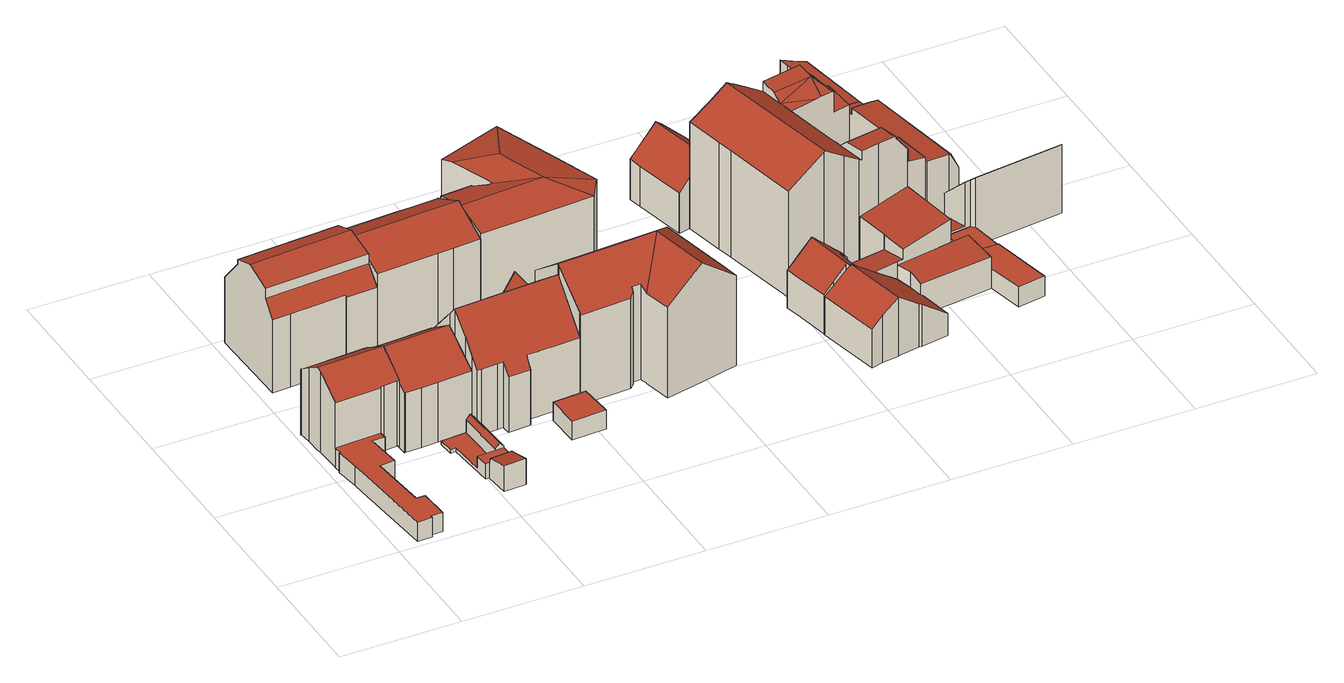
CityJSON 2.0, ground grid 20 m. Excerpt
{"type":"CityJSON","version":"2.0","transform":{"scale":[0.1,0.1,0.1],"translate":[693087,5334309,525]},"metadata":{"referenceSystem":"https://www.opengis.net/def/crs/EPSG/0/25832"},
"CityObjects":{
"building1":{"type":"Building","attributes":{"Gemeindeschluessel":"09162000","HoeheDach":"540.730","HoeheGrund":"525.990","Methode":"2000","NiedrigsteTraufeDesGebaeudes":"529.434","Geometrietyp2DReferenz":"3000","function":"31001_9998","roofType":"3100","measuredHeight":14.74,"storeysAboveGround":3},"geometry":[{"type":"MultiSurface","lod":"2","boundaries":[[[0,1,2,3]],[[4,5,6,7,8,9,10]],[[11,12,13,14,15,2,1,16,17,18]],[[19,20,21,4,10,22,23,24,14,13]],[[25,26,27,28]],[[29,17,16,30]],[[31,32,33,34]],[[35,24,23,36]],[[37,22,10,9]],[[38,39,40,41]],[[42,35,36,37,9,8,7,43,25,28,44,45,46,47,31,34,48,49,38,41,50,51,52,53,54,55,56,29,30,0,3,57]],[[56,18,17,29]],[[30,16,1,0]],[[45,58,59,46]],[[48,34,33,60,61,49]],[[51,20,19,52]],[[24,35,42,57,15,14]],[[49,61,39,38]],[[5,4,21,62]],[[47,63,32,31]],[[64,44,28,27]],[[7,6,65,43]],[[44,64,58,45]],[[61,60,33,32,63,59,58,64,27,26,65,6,5,62,40,39]],[[55,11,18,56]],[[46,59,63,47]],[[43,65,26,25]],[[53,52,19,13,12,54]],[[54,12,11,55]],[[36,23,22,37]],[[50,41,40,62,21,20,51]],[[3,2,15,57]]],"semantics":{"surfaces":[{"type":"WallSurface"},{"type":"RoofSurface"},{"type":"GroundSurface"}],"values":[0,0,1,1,0,0,0,0,0,0,2,0,0,0,0,0,0,0,0,0,0,0,0,1,0,0,0,0,0,0,0,0]}}]},
"building2":{"type":"Building","attributes":{"Gemeindeschluessel":"09162000","HoeheDach":"530.280","HoeheGrund":"525.721","Methode":"2000","NiedrigsteTraufeDesGebaeudes":"526.310","Geometrietyp2DReferenz":"3000","function":"31001_2000","roofType":"1000","measuredHeight":4.56},"geometry":[{"type":"MultiSurface","lod":"2","boundaries":[[[66,67,68,69]],[[70,71,72,73,74,75,76]],[[77,78,79,80,81,82,83,84,85,86,87]],[[78,77,88,89,74,73]],[[80,90,91,81]],[[84,92,93,85]],[[78,73,72,79]],[[94,87,86,95]],[[81,91,96,82]],[[97,71,70,98]],[[91,90,97,98,99,96]],[[83,82,96,99,69,68,100]],[[86,85,93,101,76,75,102,95]],[[67,101,93,92,100,68]],[[98,70,66,69,99]],[[70,76,101,67,66]],[[83,100,92,84]],[[80,79,72,71,97,90]],[[74,89,102,75]],[[94,95,102,89,88]],[[88,77,87,94]]],"semantics":{"surfaces":[{"type":"RoofSurface"},{"type":"GroundSurface"},{"type":"WallSurface"}],"values":[0,0,1,2,2,2,2,2,2,2,0,2,2,0,2,2,2,2,2,0,2]}}]},
"building3":{"type":"Building","attributes":{"Gemeindeschluessel":"09162000","HoeheDach":"540.690","HoeheGrund":"525.688","Methode":"2000","NiedrigsteTraufeDesGebaeudes":"536.174","Geometrietyp2DReferenz":"3000","function":"31001_9998","roofType":"3100","measuredHeight":15,"storeysAboveGround":3},"geometry":[{"type":"MultiSurface","lod":"2","boundaries":[[[103,104,105,106,107]],[[108,109,110,111]],[[112,113,104,103]],[[107,106,109,108]],[[114,115,116,117,118]],[[119,120,121,122]],[[123,124,113,112]],[[125,120,119,126,127]],[[122,121,128,129]],[[118,117,125,127]],[[125,117,116,105,104,113,124,128,121,120]],[[114,118,127,126,119,122,129,123,112,103,107,108,111]],[[111,110,115,114]],[[105,116,115,110,109,106]],[[129,128,124,123]]],"semantics":{"surfaces":[{"type":"WallSurface"},{"type":"RoofSurface"},{"type":"GroundSurface"}],"values":[0,0,0,0,0,0,0,0,0,0,1,2,0,1,0]}}]},
"building4":{"type":"Building","attributes":{"Gemeindeschluessel":"09162000","HoeheDach":"544.447","HoeheGrund":"525.775","Methode":"2000","NiedrigsteTraufeDesGebaeudes":"537.420","Geometrietyp2DReferenz":"3000","function":"31001_9998","roofType":"3100","measuredHeight":18.67,"storeysAboveGround":3},"geometry":[{"type":"MultiSurface","lod":"2","boundaries":[[[130,131,132,133,134]],[[130,135,136,131]],[[136,135,137,138,139,140,141,142,143]],[[144,139,138,145]],[[146,143,142,147]],[[148,149,150,133,132]],[[151,152,153,154,155,156,157]],[[158,140,139,144]],[[145,138,137,159]],[[160,155,154,161]],[[156,162,163,157]],[[147,142,141,164]],[[165,159,137,135,130,134]],[[151,149,148,152]],[[164,141,140,158]],[[131,136,143,146,166,153,152,148,132]],[[167,165,134,133,150]],[[161,154,153,166]],[[162,160,161,166,146,147,164,158,144,145,159,165,167,163]],[[162,156,155,160]],[[149,151,157,163,167,150]]],"semantics":{"surfaces":[{"type":"RoofSurface"},{"type":"WallSurface"},{"type":"GroundSurface"}],"values":[0,1,0,1,1,0,0,1,1,1,1,1,1,1,1,1,1,1,2,1,1]}}]},
"building5":{"type":"Building","attributes":{"Gemeindeschluessel":"09162000","HoeheDach":"529.284","HoeheGrund":"525.960","Methode":"3100","NiedrigsteTraufeDesGebaeudes":"529.284","Geometrietyp2DReferenz":"3000","function":"31001_2000","roofType":"1000","measuredHeight":3.32},"geometry":[{"type":"MultiSurface","lod":"2","boundaries":[[[168,169,170,171,172]],[[173,174,172,171]],[[174,175,168,172]],[[175,176,169,168]],[[174,173,177,176,175]],[[176,177,170,169]],[[177,173,171,170]]],"semantics":{"surfaces":[{"type":"GroundSurface"},{"type":"WallSurface"},{"type":"RoofSurface"}],"values":[0,1,1,1,2,1,1]}}]},
"building6":{"type":"Building","attributes":{"Gemeindeschluessel":"09162000","HoeheDach":"544.470","HoeheGrund":"525.580","Methode":"2000","NiedrigsteTraufeDesGebaeudes":"535.445","Geometrietyp2DReferenz":"3000","function":"31001_9998","roofType":"3100","measuredHeight":18.89,"storeysAboveGround":3},"geometry":[{"type":"MultiSurface","lod":"2","boundaries":[[[178,179,180,181]],[[182,183,184,185]],[[186,187,188,189]],[[190,191,192,193]],[[194,195,196,197,198,199]],[[200,201,202,203,204,205]],[[184,206,189,188,207,208,209,185]],[[202,201,194,199]],[[197,196,210,211]],[[212,181,180,213,214,215]],[[192,191,216,217,218,210,196,195,194,201,200,205,219,220,221,222,223,224,225,226,227,228]],[[229,218,217,230]],[[204,231,232,233,234,235,223,222,221,220,219,205]],[[211,210,218,229]],[[236,237,207,188,187,238]],[[224,239,240,236,238,241,225]],[[242,183,182,243,215,214]],[[217,216,191,190,244,230]],[[213,180,179,228,227,226,225,241,238,187,186,206,184,183,242,214]],[[245,193,192,228,179,178]],[[234,233,232,231,204,203,202,199,198,197,211,229,230,244,190,193,245,178,181,212,215,243,182,185,209,208,207,237,236,240,239,235]],[[239,224,223,235]],[[186,189,206]]],"semantics":{"surfaces":[{"type":"WallSurface"},{"type":"RoofSurface"},{"type":"GroundSurface"}],"values":[0,0,1,0,0,0,0,0,0,0,1,0,0,0,0,0,0,0,1,0,2,0,1]}}]},
"building7":{"type":"Building","attributes":{"Gemeindeschluessel":"09162000","HoeheDach":"543.965","HoeheGrund":"525.550","Methode":"1000","NiedrigsteTraufeDesGebaeudes":"540.786","Geometrietyp2DReferenz":"3000","function":"31001_1000","roofType":"3100","measuredHeight":18.41,"storeysAboveGround":4},"geometry":[{"type":"MultiSurface","lod":"2","boundaries":[[[246,247,248,249]],[[250,251,247,246]],[[252,253,254,255,256,257,258,259]],[[260,261,257,256]],[[262,263,264,265]],[[262,265,250,246,249,266,267,268,269,260,256,255,254,253,270,271]],[[251,264,263,272,273,252,259,247]],[[265,264,251,250]],[[274,275,261,260,269,268]],[[248,247,259,258,257,261,275,274,276,277]],[[266,277,276,267]],[[270,273,272,271]],[[253,252,273,270]],[[249,248,277,266]],[[271,272,263,262]],[[267,276,274,268]]],"semantics":{"surfaces":[{"type":"WallSurface"},{"type":"GroundSurface"},{"type":"RoofSurface"}],"values":[0,0,0,0,0,1,2,0,0,2,0,0,0,0,0,0]}}]},
"building8":{"type":"Building","attributes":{"Gemeindeschluessel":"09162000","HoeheDach":"528.693","HoeheGrund":"525.440","Methode":"1000","NiedrigsteTraufeDesGebaeudes":"528.693","Geometrietyp2DReferenz":"3000","function":"31001_2000","roofType":"1000","measuredHeight":3.25},"geometry":[{"type":"MultiSurface","lod":"2","boundaries":[[[278,279,280,281]],[[282,283,284,278,281]],[[282,281,280,285]],[[283,286,287,284]],[[282,285,286,283]],[[284,287,279,278]],[[285,280,279,287,286]]],"semantics":{"surfaces":[{"type":"WallSurface"},{"type":"GroundSurface"},{"type":"RoofSurface"}],"values":[0,1,0,0,0,0,2]}}]},
"building9":{"type":"Building","attributes":{"Gemeindeschluessel":"09162000","HoeheDach":"528.415","HoeheGrund":"525.590","Methode":"1000","NiedrigsteTraufeDesGebaeudes":"528.415","Geometrietyp2DReferenz":"3000","function":"31001_2000","roofType":"1000","measuredHeight":2.83},"geometry":[{"type":"MultiSurface","lod":"2","boundaries":[[[288,289,290,291,292,293]],[[289,288,293,294,295,296]],[[296,295,294,297,298,299]],[[289,296,299,290]],[[290,299,298,291]],[[297,294,293,292,291,298]]],"semantics":{"surfaces":[{"type":"GroundSurface"},{"type":"WallSurface"},{"type":"RoofSurface"}],"values":[0,1,2,1,1,1]}}]},
"building10":{"type":"Building","attributes":{"Gemeindeschluessel":"09162000","HoeheDach":"546.397","HoeheGrund":"525.360","Methode":"1000","NiedrigsteTraufeDesGebaeudes":"541.299","Geometrietyp2DReferenz":"3000","function":"31001_9998","roofType":"3100","measuredHeight":21.04,"storeysAboveGround":4},"geometry":[{"type":"MultiSurface","lod":"2","boundaries":[[[300,301,302,303,304,305]],[[306,307,308,309]],[[310,311,312,313]],[[309,308,314,315]],[[316,314,308,307,317,318,319,305,304,320,321]],[[312,322,323,324,325,313]],[[326,327,328,329,330,331,332,306,309,315,333,334,310,313,325,324,335,336]],[[332,317,307,306]],[[331,318,317,332]],[[331,330,319,318]],[[327,326,336,337,302,301]],[[315,314,316,333]],[[316,321,311,310,334,333]],[[329,328,327,301,300,305,319,330]],[[338,337,336,335,324,323]],[[311,321,320,304,323,322,312]],[[303,302,337,338,323,304]]],"semantics":{"surfaces":[{"type":"RoofSurface"},{"type":"WallSurface"},{"type":"GroundSurface"}],"values":[0,1,1,1,0,1,2,1,1,1,1,1,1,1,1,0,0]}}]},
"building11":{"type":"Building","attributes":{"Gemeindeschluessel":"09162000","HoeheDach":"543.491","HoeheGrund":"525.280","Methode":"1000","NiedrigsteTraufeDesGebaeudes":"541.688","Geometrietyp2DReferenz":"3000","function":"31001_9998","roofType":"3200","measuredHeight":18.21,"storeysAboveGround":4},"geometry":[{"type":"MultiSurface","lod":"2","boundaries":[[[339,340,341,342,343,344]],[[345,346,347,348,349,350,351,352,343,342,341,353,354,355,356,357,358,359,360]],[[360,361,362,345]],[[356,355,354,363,364,365,366,357]],[[357,366,367,358]],[[351,350,368,369,370,352]],[[365,371,367,366]],[[370,344,343,352]],[[347,346,345,362,372,373]],[[368,374,375,376,377,378,340,339,344,369]],[[348,347,373,375,374,349]],[[362,361,377]],[[340,378,363,354,353,341]],[[369,344,370]],[[364,363,378,377,379,371,365]],[[380,361,360,359,358,367]],[[349,374,368,350]],[[373,372,362,377,376,375]],[[379,377,361,380,367,371]]],"semantics":{"surfaces":[{"type":"WallSurface"},{"type":"GroundSurface"},{"type":"RoofSurface"}],"values":[0,1,0,0,0,0,2,0,0,2,0,2,0,2,2,0,0,2,2]}}]},
"building12":{"type":"Building","attributes":{"Gemeindeschluessel":"09162000","HoeheDach":"536.289","HoeheGrund":"525.640","Methode":"2000","NiedrigsteTraufeDesGebaeudes":"532.072","Geometrietyp2DReferenz":"3000","function":"31001_1000","roofType":"3100","measuredHeight":10.65,"storeysAboveGround":3},"geometry":[{"type":"MultiSurface","lod":"2","boundaries":[[[381,382,383,384]],[[385,386,387,388,389,390]],[[391,392,393,394]],[[395,396,392,391]],[[397,398,399,400,401,402]],[[403,404,400,399]],[[405,383,382,406,407,386,385,408,409,410]],[[410,409,408,411,412,413]],[[414,406,382,381]],[[398,397,395,391,394,415,414,381,384,416,413,412,411,390,389,388,417,418,403,399]],[[411,408,385,390]],[[407,393,392,396,402,401,400,404,419,420,387,386]],[[397,402,396,395]],[[388,387,420,417]],[[414,415,394,393,407,406]],[[416,384,383,405,410,413]],[[420,419,404,403,418,417]]],"semantics":{"surfaces":[{"type":"WallSurface"},{"type":"RoofSurface"},{"type":"GroundSurface"}],"values":[0,0,0,0,0,0,1,0,0,2,0,1,0,0,0,0,0]}}]},
"building13":{"type":"Building","attributes":{"Gemeindeschluessel":"09162000","HoeheDach":"535.880","HoeheGrund":"525.540","Methode":"2000","NiedrigsteTraufeDesGebaeudes":"529.097","Geometrietyp2DReferenz":"3000","function":"31001_9998","roofType":"3100","measuredHeight":10.34,"storeysAboveGround":3},"geometry":[{"type":"MultiSurface","lod":"2","boundaries":[[[421,422,423,424]],[[425,426,427,428]],[[429,430,431,432]],[[433,434,435,436]],[[437,438,439,440]],[[424,423,441,442]],[[440,439,443,444]],[[445,431,430,446,435,434,427,426,447,448,449]],[[393,449,448,450,451,452]],[[453,447,426,425]],[[450,448,447,453]],[[443,439,438,445,449,393,441,423,422]],[[437,454,432,431,445,438]],[[428,427,434,433]],[[455,446,430,429]],[[436,435,446,455]],[[429,432,454,437,440,444,421,424,442,452,451,450,453,425,428,433,436,455]],[[444,443,422,421]],[[442,441,393,452]]],"semantics":{"surfaces":[{"type":"WallSurface"},{"type":"RoofSurface"},{"type":"GroundSurface"}],"values":[0,0,0,0,0,0,0,1,0,0,0,1,0,0,0,0,2,0,0]}}]},
"building14":{"type":"Building","attributes":{"Gemeindeschluessel":"09162000","HoeheDach":"537.226","HoeheGrund":"525.533","Methode":"2000","NiedrigsteTraufeDesGebaeudes":"531.770","Geometrietyp2DReferenz":"3000","function":"31001_1000","roofType":"3100","measuredHeight":11.69,"storeysAboveGround":2},"geometry":[{"type":"MultiSurface","lod":"2","boundaries":[[[456,457,458,459]],[[460,461,462,463,464]],[[460,464,465,466]],[[467,468,465,464,463,469,470,471,472]],[[457,456,473,474]],[[466,465,468,475]],[[476,471,470,477]],[[474,473,478,479]],[[456,459,469,463,462,480,481,482,478,473]],[[479,478,482,483]],[[475,468,467,484]],[[483,482,481,485]],[[460,466,475,484,486,476,477,458,457,474,479,483,485,487,461]],[[487,480,462,461]],[[486,472,471,476]],[[484,467,472,486]],[[458,477,470,469,459]],[[485,481,480,487]]],"semantics":{"surfaces":[{"type":"WallSurface"},{"type":"RoofSurface"},{"type":"GroundSurface"}],"values":[0,0,0,1,0,0,0,0,1,0,0,0,2,0,0,0,0,0]}}]},
"building15":{"type":"Building","attributes":{"Gemeindeschluessel":"09162000","HoeheDach":"548.610","HoeheGrund":"525.470","Methode":"2000","NiedrigsteTraufeDesGebaeudes":"539.396","Geometrietyp2DReferenz":"3000","function":"31001_1000","roofType":"3100","measuredHeight":23.14,"storeysAboveGround":5},"geometry":[{"type":"MultiSurface","lod":"2","boundaries":[[[488,489,490]],[[491,492,493,494]],[[495,496,497,498,499,500,501]],[[502,490,503]],[[504,505,502]],[[506,507,508,509]],[[460,510,511,461]],[[512,500,499]],[[505,488,490,502]],[[511,513,514,487,515,461]],[[516,517,502,503,518,519,520]],[[521,522,512,523,524,525]],[[526,493,492,527,528,521,529,530,531,532,533,534,502,517,516,520,535,536,514,513]],[[537,538,510,460]],[[538,539,508,507,526,513,511,510]],[[518,503,490,540,519]],[[541,542,543,544,545,546]],[[547,544,543,548]],[[549,550,551,552,553,554,548,543,542,555,489,488,505,504,534,533]],[[556,540,490]],[[557,532,531,558]],[[497,559,560,561,562,563,498]],[[530,529,525,564,565,558,531]],[[485,536,535,566]],[[559,497,496,495,567,491,494,568,506,509,569,537,460,461,515,487,485,566,570,571,572,573,547,548,554,553,552,551,550,549,557,558,565,564,574,575,576,577,578,560]],[[578,579,561,560]],[[549,533,532,557]],[[502,534,504]],[[573,545,544,547]],[[506,568,494,493,526,507]],[[499,498,563,580,581,523,512]],[[577,582,579,578]],[[580,563,562,583,584,581]],[[490,489,555,585,586,556]],[[569,539,538,537]],[[587,501,500,512,522]],[[528,527,587,522,521]],[[509,508,539,569]],[[491,567,495,501,587,527,492]],[[525,524,523,581,584,582,577,576,575,574,564]],[[535,520,519,540,556,586,546,545,573,572,571,570,566]],[[525,529,521]],[[487,514,536,485]],[[583,562,561,579,582,584]],[[585,555,542,541,546,586]]],"semantics":{"surfaces":[{"type":"RoofSurface"},{"type":"WallSurface"},{"type":"GroundSurface"}],"values":[0,1,1,0,0,1,1,1,0,1,1,0,0,1,0,0,0,1,1,1,1,1,1,1,2,1,1,1,1,1,0,1,1,0,1,0,1,1,1,1,1,1,1,0,1]}}]},
"building16":{"type":"Building","attributes":{"Gemeindeschluessel":"09162000","HoeheDach":"536.154","HoeheGrund":"525.600","Methode":"1000","NiedrigsteTraufeDesGebaeudes":"531.979","Geometrietyp2DReferenz":"3000","function":"31001_1000","roofType":"2100","measuredHeight":10.55,"storeysAboveGround":2},"geometry":[{"type":"MultiSurface","lod":"2","boundaries":[[[588,589,590,591]],[[592,593,594,588,591,595]],[[391,592,595,395]],[[596,597,598,599]],[[595,591,590,600,601,602,395]],[[603,593,592,391]],[[604,594,593,603]],[[605,601,600,606,597,596]],[[606,600,590,589,607,608,609,610,598,597]],[[611,612,604,603,391,395,602,601,605,596,599,613,614,615]],[[604,612,611,615,608,607,589,588,594]],[[599,598,610,613]],[[609,608,615,614,613,610]]],"semantics":{"surfaces":[{"type":"WallSurface"},{"type":"RoofSurface"},{"type":"GroundSurface"}],"values":[0,1,0,0,0,0,0,0,1,2,0,0,0]}}]},
"building17":{"type":"Building","attributes":{"Gemeindeschluessel":"09162000","HoeheDach":"532.217","HoeheGrund":"525.480","Methode":"2000","NiedrigsteTraufeDesGebaeudes":"531.101","Geometrietyp2DReferenz":"3000","function":"31001_9998","roofType":"2100","measuredHeight":6.74,"storeysAboveGround":2},"geometry":[{"type":"MultiSurface","lod":"2","boundaries":[[[616,617,618,619]],[[619,618,620,621]],[[622,621,620,623]],[[425,622,623,624]],[[618,617,624,623,620]],[[425,616,619,621,622]],[[425,624,617,616]]],"semantics":{"surfaces":[{"type":"WallSurface"},{"type":"RoofSurface"},{"type":"GroundSurface"}],"values":[0,0,0,0,1,2,0]}}]},
"building18":{"type":"Building","attributes":{"Gemeindeschluessel":"09162000","HoeheDach":"532.244","HoeheGrund":"525.530","Methode":"1000","NiedrigsteTraufeDesGebaeudes":"531.232","Geometrietyp2DReferenz":"3000","function":"31001_1000","roofType":"1000","measuredHeight":6.71,"storeysAboveGround":2},"geometry":[{"type":"MultiSurface","lod":"2","boundaries":[[[479,625,626,627]],[[628,629,630,631,632,633]],[[631,630,634,635,636,632]],[[566,637,573,629,638,639]],[[483,640,625,479]],[[641,642,643,644,645,628,646,647]],[[485,481,640,483]],[[640,481,639,638,629,628,645,644,626,625]],[[566,639,481,485]],[[634,630,629,573]],[[637,566,485,483,479,627,643,642,641,647,648,636,635,634,573]],[[628,633,646]],[[646,633,632,636,648,647]],[[626,644,643,627]]],"semantics":{"surfaces":[{"type":"WallSurface"},{"type":"RoofSurface"},{"type":"GroundSurface"}],"values":[0,1,0,0,0,0,0,1,0,0,2,1,0,0]}}]},
"building19":{"type":"Building","attributes":{"Gemeindeschluessel":"09162000","HoeheDach":"529.124","HoeheGrund":"525.597","Methode":"1000","NiedrigsteTraufeDesGebaeudes":"529.124","Geometrietyp2DReferenz":"3000","function":"31001_2000","roofType":"1000","measuredHeight":3.53,"storeysAboveGround":1},"geometry":[{"type":"MultiSurface","lod":"2","boundaries":[[[649,650,651,652]],[[653,654,655,656]],[[650,657,658,651]],[[653,649,652,654]],[[652,651,658,655,654]],[[649,653,656,657,650]],[[657,656,655,658]]],"semantics":{"surfaces":[{"type":"WallSurface"},{"type":"RoofSurface"},{"type":"GroundSurface"}],"values":[0,0,0,0,1,2,0]}}]},
"building20":{"type":"Building","attributes":{"Gemeindeschluessel":"09162000","HoeheDach":"528.884","HoeheGrund":"525.594","Methode":"1000","NiedrigsteTraufeDesGebaeudes":"528.884","Geometrietyp2DReferenz":"3000","function":"31001_2000","roofType":"1000","measuredHeight":3.29,"storeysAboveGround":1},"geometry":[{"type":"MultiSurface","lod":"2","boundaries":[[[657,659,660,656]],[[661,662,663,664]],[[661,656,660,662]],[[665,666,659,657]],[[662,660,659,666,663]],[[665,664,663,666]],[[656,661,664,665,657]]],"semantics":{"surfaces":[{"type":"WallSurface"},{"type":"RoofSurface"},{"type":"GroundSurface"}],"values":[0,0,0,0,1,0,2]}}]},
"building21":{"type":"Building","attributes":{"Gemeindeschluessel":"09162000","HoeheDach":"539.237","HoeheGrund":"525.500","Methode":"2000","NiedrigsteTraufeDesGebaeudes":"533.253","Geometrietyp2DReferenz":"3000","function":"31001_1000","roofType":"1000","measuredHeight":13.74,"storeysAboveGround":3},"geometry":[{"type":"MultiSurface","lod":"2","boundaries":[[[667,668,669,670,671,672,673,674]],[[675,670,669,676]],[[548,677,678,547]],[[679,675,676,560,578,680,548,547,681,682,683,684,685]],[[684,686,687,685]],[[676,669,668,560]],[[680,578,560,668,667,674,688,677,548]],[[689,690,691,692,693]],[[674,673,672,694,691,690,689,688]],[[671,687,686,694,672]],[[677,688,689,693,678]],[[686,684,683,682,692,691,694]],[[678,693,692,682,681,547]],[[675,679,685,687,671,670]]],"semantics":{"surfaces":[{"type":"RoofSurface"},{"type":"WallSurface"},{"type":"GroundSurface"}],"values":[0,1,1,2,1,1,1,0,1,0,0,1,1,1]}}]},
"building22":{"type":"Building","attributes":{"Gemeindeschluessel":"09162000","HoeheDach":"538.084","HoeheGrund":"525.620","Methode":"2000","NiedrigsteTraufeDesGebaeudes":"533.059","Geometrietyp2DReferenz":"3000","function":"31001_1000","roofType":"1000","measuredHeight":12.46,"storeysAboveGround":2},"geometry":[{"type":"MultiSurface","lod":"2","boundaries":[[[695,696,697,698]],[[697,696,699,700,693,701,702,703]],[[704,703,702,705]],[[693,706,707,701]],[[701,707,708,709,705,702]],[[710,700,699,711]],[[708,707,706,712]],[[710,713,712,706,693,700]],[[711,699,696,695]],[[713,710,711,695,698,704,705,709,708,712]],[[698,697,703,704]]],"semantics":{"surfaces":[{"type":"WallSurface"},{"type":"RoofSurface"},{"type":"GroundSurface"}],"values":[0,1,0,1,0,0,0,0,0,2,0]}}]},
"building23":{"type":"Building","attributes":{"Gemeindeschluessel":"09162000","HoeheDach":"537.673","HoeheGrund":"525.587","Methode":"2000","NiedrigsteTraufeDesGebaeudes":"528.492","Geometrietyp2DReferenz":"3000","function":"31001_2000","roofType":"2100","measuredHeight":12.09,"storeysAboveGround":2},"geometry":[{"type":"MultiSurface","lod":"2","boundaries":[[[714,715,716,717,718,719]],[[720,721,722,723]],[[724,725,718,717]],[[661,664,726,725,724,727]],[[728,665,729,730]],[[720,723,731,732,719,718,725,726,728,730,733]],[[661,727,716,715]],[[665,664,661,715,714,734,735,722,721,736,729]],[[714,719,732,734]],[[736,733,730,729]],[[735,731,723,722]],[[665,728,726,664]],[[727,724,717,716]],[[721,720,733,736]],[[734,732,731,735]]],"semantics":{"surfaces":[{"type":"WallSurface"},{"type":"RoofSurface"},{"type":"GroundSurface"}],"values":[0,0,0,0,0,1,0,2,0,0,0,0,1,0,0]}}]}
},
"vertices":[
[89,330,10],[89,330,125],[111,331,125],[111,331,10],[88,231,124],[88,231,44],[89,219,44],[89,219,10],[88,231,10],[88,232,10],[88,232,125],[6,324,126],[8,303,140],[9,277,157],[119,282,157],[117,331,125],[9,325,125],[5,325,125],[5,324,126],[10,272,154],[12,228,125],[12,227,124],[94,232,125],[117,234,125],[120,234,125],[74,159,10],[74,159,44],[49,156,44],[49,156,10],[5,325,10],[9,325,10],[56,4,10],[56,4,44],[32,2,44],[32,2,10],[120,234,10],[117,234,10],[94,232,10],[11,213,10],[11,213,44],[13,213,44],[13,213,10],[119,282,10],[68,218,10],[58,59,10],[73,59,10],[76,9,10],[57,8,10],[18,153,10],[16,172,10],[12,227,10],[12,228,10],[10,272,10],[9,277,10],[8,303,10],[6,324,10],[5,324,10],[117,331,10],[73,59,44],[76,9,44],[18,153,44],[16,172,44],[12,227,44],[57,8,44],[58,59,44],[68,218,44],
[223,129,35],[231,130,44],[227,216,44],[220,216,35],[223,129,34],[193,127,34],[195,104,34],[201,105,34],[202,103,34],[239,106,34],[238,130,34],[205,64,7],[201,105,7],[195,104,7],[188,187,7],[180,186,7],[178,213,7],[235,217,7],[235,209,7],[236,192,7],[239,92,7],[241,65,7],[205,64,52],[202,103,42],[188,187,13],[180,186,13],[235,209,35],[236,192,35],[241,65,53],[239,92,46],[178,213,13],[193,127,13],[223,129,13],[220,216,13],[235,217,35],[238,130,36],[239,106,42],
[120,234,7],[120,234,123],[119,281,157],[117,331,122],[117,331,7],[118,331,7],[118,331,122],[145,332,122],[145,332,7],[121,218,7],[121,218,112],[225,337,7],[225,337,122],[229,287,157],[229,284,155],[229,284,7],[234,225,7],[234,225,112],[177,221,112],[177,221,7],[122,218,7],[122,218,112],[230,272,146],[233,243,7],[230,272,7],[149,219,112],[149,219,7],
[186,558,180],[16,547,180],[17,510,194],[188,521,194],[188,522,194],[186,558,172],[16,547,172],[185,573,154],[184,583,142],[120,579,142],[119,594,125],[85,592,124],[44,590,124],[15,588,124],[120,579,8],[184,583,8],[15,588,8],[44,590,8],[18,462,180],[192,473,180],[189,511,191],[192,473,163],[18,462,163],[19,441,137],[49,443,137],[143,450,137],[143,447,134],[194,450,134],[119,594,8],[185,573,8],[143,450,8],[49,443,8],[143,447,8],[194,450,8],[85,592,8],[188,522,8],[19,441,8],[189,511,8],
[166,639,10],[165,641,10],[191,650,10],[203,613,10],[177,604,10],[203,613,43],[177,604,43],[166,639,43],[165,641,43],[191,650,43],
[230,272,6],[230,272,194],[229,284,179],[229,284,6],[230,337,6],[230,337,118],[259,339,118],[259,339,6],[368,298,173],[400,346,119],[400,347,119],[366,345,173],[234,225,6],[234,225,140],[233,243,161],[233,243,6],[280,197,104],[279,208,118],[279,212,122],[279,212,6],[279,208,6],[280,197,6],[317,210,118],[317,199,104],[317,199,6],[317,210,6],[318,213,6],[318,213,121],[331,343,118],[400,347,6],[366,345,6],[331,343,6],[269,211,122],[269,211,6],[228,300,6],[228,300,162],[225,337,118],[225,337,6],[235,217,131],[235,209,122],[241,209,122],[338,214,121],[340,214,121],[373,216,121],[406,218,121],[407,218,121],[404,278,191],[404,281,195],[370,279,195],[335,277,195],[230,271,195],[241,209,6],[235,209,6],[338,214,6],[340,214,6],[373,216,6],[406,218,6],[407,218,6],[404,282,6],[400,346,6],[404,282,194],[404,278,6],[404,281,6],[404,281,194],[226,337,118],[226,337,6],[235,217,6],[230,271,6],
[189,511,5],[189,511,190],[188,522,184],[188,522,5],[194,450,5],[194,450,158],[365,521,189],[365,521,5],[365,522,5],[364,543,5],[362,575,5],[362,575,162],[364,543,179],[365,522,190],[362,583,5],[362,583,158],[323,458,5],[323,458,158],[297,456,158],[297,456,5],[184,573,5],[291,579,5],[316,580,5],[361,583,5],[365,518,5],[369,461,5],[369,461,158],[365,518,187],[316,580,158],[361,583,158],[291,579,158],[184,573,158],
[412,148,4],[412,148,37],[412,143,37],[412,143,4],[355,140,4],[353,197,4],[408,200,4],[355,140,37],[353,197,37],[408,200,37],
[358,616,6],[343,612,6],[312,660,6],[363,679,6],[380,624,6],[380,623,6],[380,623,34],[358,616,34],[343,612,34],[380,624,34],[363,679,34],[312,660,34],
[518,220,163],[528,173,164],[592,187,214],[584,224,214],[570,290,214],[518,221,163],[491,219,4],[491,219,163],[407,214,163],[407,214,4],[404,282,4],[404,282,213],[400,347,163],[400,347,4],[407,218,166],[407,218,4],[404,278,212],[499,226,168],[499,232,173],[515,233,173],[504,286,214],[404,280,214],[490,352,163],[622,359,163],[622,359,4],[490,352,4],[592,187,4],[528,173,4],[518,220,4],[518,221,4],[515,233,4],[499,232,4],[499,226,4],[404,278,4],[404,280,4],[650,228,4],[655,202,4],[655,202,163],[650,228,163],
[416,576,167],[433,563,172],[433,563,3],[416,576,3],[414,578,3],[414,578,167],[561,473,3],[454,466,3],[369,461,3],[365,517,3],[365,518,3],[365,521,3],[362,574,3],[362,575,3],[439,563,3],[441,564,3],[435,579,3],[413,639,3],[406,658,3],[516,697,3],[556,586,3],[584,509,3],[584,509,167],[561,473,167],[441,564,172],[435,579,172],[413,639,172],[406,658,167],[516,697,167],[365,521,184],[362,574,167],[362,575,167],[476,609,185],[454,466,167],[369,461,167],[365,518,185],[365,517,185],[434,522,185],[506,526,185],[439,563,172],[485,582,185],[556,586,167],
[821,216,6],[821,216,90],[805,213,75],[805,213,6],[829,304,111],[831,305,113],[864,311,82],[864,311,6],[831,305,6],[829,304,6],[879,227,6],[879,227,82],[851,222,108],[851,222,6],[871,272,6],[871,272,82],[869,287,6],[879,288,6],[881,289,6],[881,289,71],[879,288,73],[869,287,82],[878,306,6],[878,306,71],[792,275,73],[844,221,111],[846,221,113],[806,300,90],[788,297,73],[787,297,73],[806,300,6],[788,297,6],[787,297,6],[844,221,6],[846,221,6],[792,275,6],[866,304,6],[876,305,6],[876,305,73],[866,304,82],
[805,213,5],[805,213,73],[821,216,85],[821,216,5],[936,237,5],[936,237,47],[947,217,42],[947,217,5],[917,121,5],[917,121,79],[913,121,81],[913,121,5],[950,191,5],[950,191,44],[954,192,41],[954,192,5],[875,114,5],[875,114,107],[848,110,88],[848,110,5],[844,221,102],[844,221,5],[828,105,73],[828,105,5],[876,115,109],[964,129,44],[892,229,79],[879,227,89],[853,222,109],[879,227,5],[853,222,5],[851,222,5],[892,229,5],[876,115,5],[964,129,5],
[814,673,68],[814,673,5],[767,663,5],[767,663,114],[754,545,5],[787,549,5],[787,549,118],[783,548,122],[754,545,95],[735,540,76],[735,540,5],[716,628,76],[735,542,76],[758,661,122],[755,660,119],[723,654,87],[711,651,76],[818,648,68],[818,648,5],[735,542,5],[723,654,5],[755,660,5],[824,614,70],[824,614,5],[824,556,82],[834,558,72],[832,566,72],[832,566,5],[716,628,5],[834,558,5],[711,651,5],[824,556,5],
[962,530,182],[983,535,182],[958,554,204],[929,344,5],[929,344,195],[902,339,213],[902,339,5],[964,350,5],[994,355,5],[1015,359,5],[1015,359,179],[994,355,206],[994,355,209],[964,350,209],[894,529,192],[891,542,204],[897,516,180],[954,529,181],[865,332,5],[865,332,234],[802,321,193],[802,321,5],[754,545,193],[787,549,214],[988,389,206],[820,555,236],[824,556,234],[820,555,5],[887,563,192],[891,542,192],[887,563,208],[886,568,209],[886,568,192],[923,393,192],[926,379,206],[1003,421,180],[983,417,181],[921,404,182],[868,333,236],[934,344,192],[926,379,192],[921,404,192],[919,410,192],[904,478,193],[898,505,193],[896,516,193],[897,516,192],[852,562,215],[834,558,227],[768,479,5],[768,479,193],[774,453,193],[953,582,209],[981,558,146],[985,535,144],[1014,542,144],[1011,560,146],[1005,592,150],[976,587,149],[1011,560,5],[1014,542,5],[896,516,5],[897,516,5],[954,529,5],[962,530,5],[983,535,5],[985,535,5],[985,535,180],[953,582,204],[898,505,5],[904,478,5],[1017,359,5],[1047,364,5],[1047,364,150],[1017,359,155],[1017,359,176],[921,404,5],[919,410,5],[852,562,5],[934,344,5],[868,333,5],[774,453,5],[886,568,5],[953,582,5],[976,587,5],[1005,592,5],[983,417,5],[1003,421,5],[1006,421,5],[1008,422,5],[1035,427,5],[1035,427,151],[1011,394,176],[1006,421,176],[1008,422,155],[1011,394,155],[1006,421,155],[981,558,180],[976,587,180],[934,344,209],
[947,239,77],[947,239,95],[939,284,95],[939,284,70],[879,227,77],[892,229,77],[936,237,77],[871,272,70],[929,344,6],[929,344,95],[964,350,102],[964,350,6],[940,284,95],[940,284,6],[939,284,6],[892,229,6],[936,237,6],[940,285,6],[940,285,95],[948,239,95],[1033,254,112],[1025,300,112],[1015,359,112],[948,239,6],[947,239,6],[1015,359,6],[1025,300,6],[1033,254,6],
[1064,259,5],[1064,259,72],[1075,207,61],[1075,207,5],[951,191,62],[951,191,5],[948,217,5],[948,217,68],[936,237,72],
[824,614,63],[850,609,65],[850,609,5],[949,643,62],[1005,592,72],[1004,598,72],[995,652,72],[988,689,72],[942,680,62],[1004,598,5],[995,652,5],[988,689,5],[959,583,5],[959,583,72],[852,562,72],[832,566,71],[949,643,5],[950,637,5],[951,633,5],[951,633,64],[950,637,63],[941,679,62],[941,679,5],[942,680,5],
[1089,146,6],[1135,154,6],[1135,154,41],[1089,146,41],[1075,207,6],[1075,207,41],[1064,259,41],[1064,259,6],[1113,258,6],[1113,258,41],
[1113,258,39],[1064,259,39],[1057,314,6],[1057,314,39],[1098,319,39],[1098,319,6],[1104,314,6],[1104,314,39],
[1035,427,142],[1047,364,142],[1050,363,142],[1089,370,138],[1092,371,137],[1061,543,137],[1047,541,139],[1015,536,142],[1089,370,5],[1050,363,5],[1014,542,130],[1011,560,130],[1092,371,5],[1015,536,5],[1042,565,5],[1072,570,5],[1077,546,5],[1106,383,5],[1107,374,5],[1106,383,107],[1107,374,107],[1015,536,130],[1047,541,127],[1061,543,105],[1077,546,83],[1072,570,83],[1042,565,127],[1077,546,107],
[1004,598,6],[1004,598,131],[988,689,131],[988,689,6],[1005,592,131],[1011,560,131],[1020,691,127],[1001,699,129],[985,707,131],[985,707,6],[1001,699,6],[1072,570,82],[1055,675,81],[1055,675,6],[1020,691,6],[1011,560,6],[1005,592,6],[1072,570,6],[1042,565,6],
[1089,370,6],[1050,363,6],[1050,363,35],[1080,368,35],[1080,368,73],[1089,370,73],[1218,378,80],[1218,378,6],[1191,390,6],[1191,390,66],[1089,318,43],[1089,318,121],[1098,319,121],[1057,314,43],[1104,314,127],[1254,332,6],[1254,332,127],[1106,383,63],[1108,374,72],[1245,382,79],[1108,374,6],[1106,383,6],[1245,382,6]
]}
